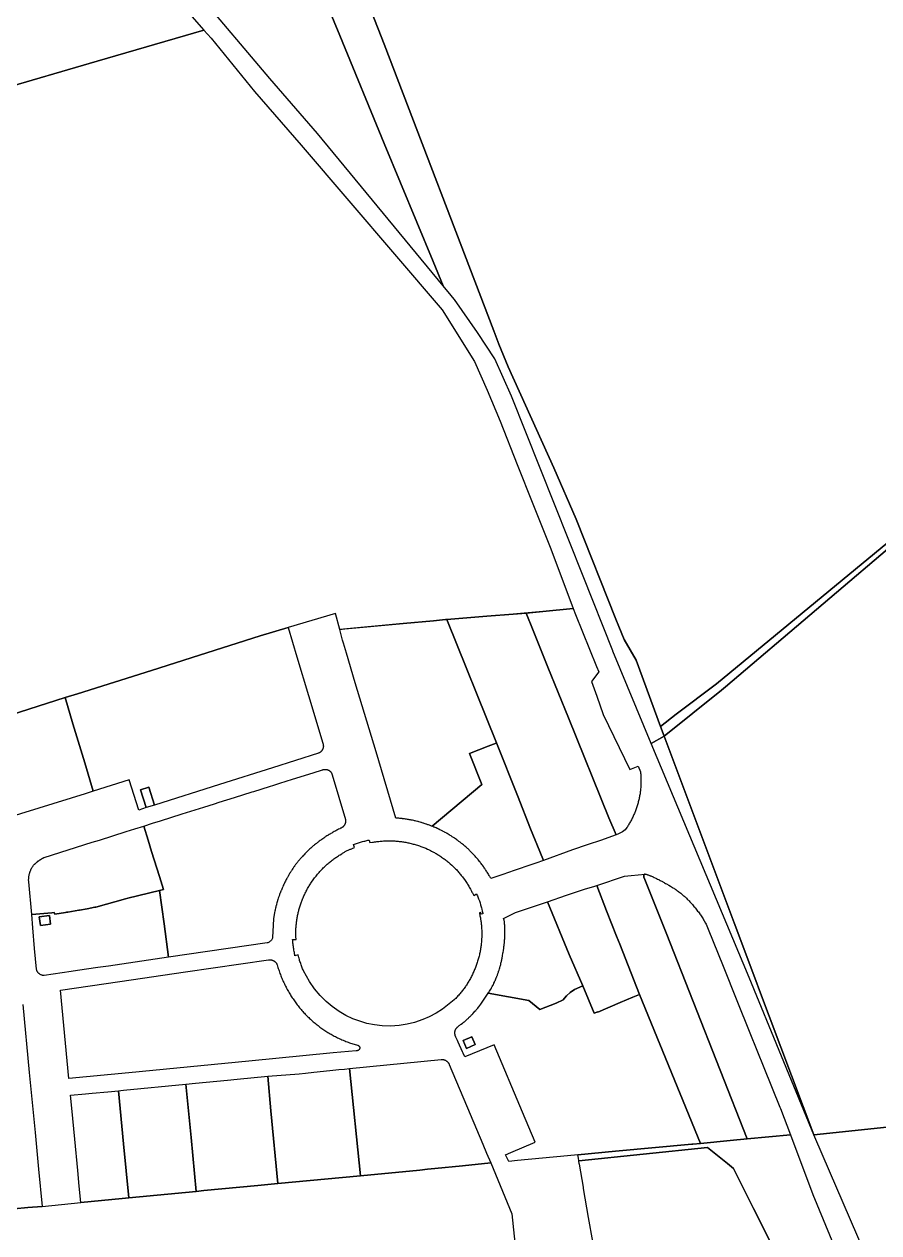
# Model space of a CAD drawing. Header units: metres. Extents: x 3 to 1005126, y 39 to 4383651.
# Drawn here: x 478390 to 478920, y 4367052 to 4367802 of the extents above; entities that cross this region are included whole.
import ezdxf

# ---------------------------------------------------------------- set-up
doc = ezdxf.new("R2010")
doc.units = ezdxf.units.M
doc.header["$MEASUREMENT"] = 0
doc.layers.add('TM_Llucmajor', color=7, linetype='Continuous')

msp = doc.modelspace()

# ---------------------------------------------------------------- linework, layer by layer
at = {"layer": 'TM_Llucmajor', "linetype": 'Continuous', "flags": 128}
for points in [[(478593.23, 4367840), (478613, 4367789.06), (478681.13, 4367611.17), (478684.27, 4367603.07), (478689.93, 4367588.99), (478718.4, 4367526.17), (478732.29, 4367494.45), (478756.91, 4367432.29), (478758.74, 4367427.75), (478761.97, 4367419.7), (478769.4, 4367406.97), (478784.53, 4367365.79), (478786.78, 4367359.75), (478778.64, 4367355.2), (478754.98, 4367412.51), (478754.91, 4367412.66), (478736.51, 4367459.07), (478692.18, 4367570.77), (478681.79, 4367593.98), (478670.99, 4367610.18), (478670.97, 4367610.29), (478656.69, 4367630.71), (478656.52, 4367630.92), (478654.58, 4367633.27), (478649.76, 4367639.11), (478643.44, 4367654.34), (478613.11, 4367727.49), (478585.64, 4367794.49), (478572.48, 4367826.19)], [(478942.15, 4367493.49), (478819.25, 4367392.16), (478794.32, 4367373.48), (478784.53, 4367365.79), (478769.4, 4367406.97), (478761.97, 4367419.7), (478758.74, 4367427.75), (478756.91, 4367432.29), (478732.29, 4367494.45), (478718.4, 4367526.17), (478689.93, 4367588.99), (478684.27, 4367603.07), (478681.13, 4367611.17), (478613, 4367789.06), (478593.23, 4367840)], [(478487.89, 4367813.02), (478501.27, 4367797.91), (478435.01, 4367778.6), (478247.98, 4367724.09), (478193.7, 4367708.28), (478096.82, 4367680.04), (478096.76, 4367680.74), (478077.22, 4367676.63), (478070.4, 4367675.31), (478053.44, 4367672.02), (478045.21, 4367670.52), (478018.03, 4367667.4), (478015.13, 4367667.43), (478015.13, 4367667.43), (477989.89, 4367667.66), (477961.59, 4367669.7), (477932.51, 4367671.51), (477901.25, 4367674.78), (477891.35, 4367676.61), (477884.94, 4367677.64), (478194.08, 4367797.36), (478289.2, 4367834.19)], [(478572.48, 4367826.19), (478585.64, 4367794.49), (478613.11, 4367727.49), (478643.44, 4367654.34), (478649.76, 4367639.11), (478571.74, 4367733.61), (478542.2, 4367767.74), (478497.56, 4367820.59)], [(478247.98, 4367724.09), (478435.01, 4367778.6), (478501.27, 4367797.91), (478505.71, 4367792.9), (478532.66, 4367759.68), (478561.59, 4367726.46), (478649.16, 4367624.2), (478669.13, 4367592.17), (478677.06, 4367574.46), (478685, 4367555.14), (478695.67, 4367528.26), (478705.36, 4367503.84), (478716.4, 4367476.04), (478730.28, 4367438.94), (478711.49, 4367437.14), (478693.07, 4367435.43), (478676.87, 4367434.15), (478651.97, 4367432.18), (478651.16, 4367432.12), (478643.68, 4367431.3), (478624.87, 4367429.7), (478585.48, 4367426.02), (478582.86, 4367435.81), (478553.53, 4367427.11), (478536.08, 4367421.93), (478498.41, 4367410.06), (478468.69, 4367400.57), (478422.77, 4367386.1), (478415.17, 4367383.7), (478369.79, 4367369.38)], [(478937.71, 4367486.28), (478824.95, 4367390.45), (478822.38, 4367388.26), (478786.78, 4367359.75), (478786.78, 4367359.75), (478784.53, 4367365.79), (478794.32, 4367373.48), (478819.25, 4367392.16), (478942.15, 4367493.49)], [(478388.89, 4367193.23), (478392.89, 4367151.15), (478394.67, 4367132.49), (478396.43, 4367113.83), (478398.59, 4367091.15), (478400.79, 4367068.03), (478391.92, 4367067.21), (478383.47, 4367066.38)], [(479669, 4366935.22), (478974.75, 4366885.97), (478974.75, 4366885.97), (478971.71, 4366893.9), (478953.76, 4366940.77), (478952.94, 4366942.66), (478950.8, 4366947.62), (478938.23, 4366976.64), (478880.25, 4367110.93), (478879.6, 4367112.33), (479011.51, 4367126.23), (479099.1, 4367136), (479199.78, 4367145.34), (479201.7, 4367145.52), (479338.2, 4367160.1), (479455.57, 4367170.18), (479557.35, 4367179.37)], [(478856.02, 4367039.14), (478842.3, 4367066.61), (478842.3, 4367066.61), (478829.89, 4367091.47), (478826.08, 4367094.52), (478813.6, 4367104.5), (478733.87, 4367096.3), (478733.6, 4367097.91), (478733.26, 4367100.02), (478756.71, 4367102.28), (478803.98, 4367106.61), (478804.62, 4367106.67), (478809.33, 4367107.11), (478827.72, 4367108.8), (478838.3, 4367109.84), (478865.13, 4367112.46), (478879.07, 4367075.44), (478906.11, 4367009.74)], [(478383.47, 4367066.38), (478391.92, 4367067.21), (478400.79, 4367068.03), (478424.82, 4367070.41), (478450.48, 4367072.9), (478454.65, 4367073.3), (478496.46, 4367077.32), (478501.12, 4367077.77), (478534.66, 4367081.03), (478547.08, 4367082.2), (478587.3, 4367086), (478598.29, 4367087.05), (478635.16, 4367090.55), (478639.86, 4367090.99), (478644.56, 4367091.44), (478661.64, 4367093.12), (478679.16, 4367094.92), (478692.34, 4367063.37), (478698.32, 4367005.87)]]:
    msp.add_lwpolyline(points, dxfattribs=at)
for points in [[(478965.7, 4367502.78), (478967.94, 4367503.56), (478970.63, 4367504.42), (478983.57, 4367504.79), (478994.01, 4367508.38), (478994.29, 4367508.39), (479000.39, 4367508.59), (479041.18, 4367514), (479099.1, 4367136), (479011.51, 4367126.23), (478879.6, 4367112.33), (478845.32, 4367203.71), (478844.27, 4367206.49), (478830.23, 4367243.91), (478786.78, 4367359.75), (478822.38, 4367388.26), (478824.95, 4367390.45), (478937.71, 4367486.28), (478938.69, 4367487.06), (478954.76, 4367499.37), (478965.7, 4367502.78)], [(478682.83, 4367355.63), (478651.97, 4367432.18), (478676.87, 4367434.15), (478693.07, 4367435.43), (478701.09, 4367436.17), (478705.43, 4367425.32), (478714.65, 4367402.49), (478727.5, 4367371.11), (478752.57, 4367309.12), (478757.06, 4367298.61), (478754.21, 4367297.45), (478747.9, 4367295.32), (478739.01, 4367292.32), (478730.01, 4367289.29), (478711.92, 4367282.57), (478707.84, 4367292.65), (478706.76, 4367295.32), (478703.96, 4367302.25), (478695.81, 4367322.91), (478682.83, 4367355.63)], [(478770.63, 4367341.13), (478772.11, 4367337.59), (478772.2, 4367336.77), (478772.25, 4367336.13), (478772.3, 4367335.49), (478772.34, 4367334.86), (478772.37, 4367334.22), (478772.4, 4367333.58), (478772.42, 4367332.93), (478772.42, 4367332.29), (478772.43, 4367331.65), (478772.42, 4367331.01), (478772.4, 4367330.37), (478772.38, 4367329.73), (478772.35, 4367329.09), (478772.31, 4367328.45), (478772.26, 4367327.81), (478772.21, 4367327.18), (478772.15, 4367326.54), (478772.08, 4367325.9), (478772, 4367325.26), (478771.91, 4367324.63), (478771.82, 4367324), (478771.71, 4367323.36), (478771.6, 4367322.73), (478771.48, 4367322.1), (478771.36, 4367321.48), (478771.22, 4367320.85), (478771.08, 4367320.22), (478770.93, 4367319.6), (478770.77, 4367318.98), (478770.61, 4367318.36), (478770.44, 4367317.74), (478770.26, 4367317.13), (478770.07, 4367316.52), (478769.87, 4367315.91), (478769.67, 4367315.3), (478769.46, 4367314.7), (478769.24, 4367314.09), (478769.01, 4367313.49), (478768.78, 4367312.9), (478768.57, 4367312.37), (478768.34, 4367311.79), (478768.09, 4367311.22), (478767.84, 4367310.65), (478767.58, 4367310.09), (478767.32, 4367309.52), (478767.05, 4367308.97), (478766.77, 4367308.41), (478766.49, 4367307.86), (478766.19, 4367307.31), (478765.9, 4367306.76), (478765.59, 4367306.22), (478765.28, 4367305.68), (478764.96, 4367305.15), (478764.63, 4367304.62), (478764.3, 4367304.1), (478763.96, 4367303.58), (478763.62, 4367303.06), (478762.6, 4367301.58), (478760.92, 4367300.48), (478758.07, 4367299.02), (478757.06, 4367298.61), (478752.57, 4367309.12), (478727.5, 4367371.11), (478714.65, 4367402.49), (478705.43, 4367425.32), (478701.09, 4367436.17), (478711.49, 4367437.14), (478730.28, 4367438.94), (478731.83, 4367435.29), (478744.73, 4367403.02), (478746.17, 4367399.58), (478741.82, 4367393.68), (478745, 4367384.56), (478748.99, 4367373.13), (478765.49, 4367339.07), (478770.63, 4367341.13)], [(478415.17, 4367383.7), (478422.77, 4367386.1), (478468.69, 4367400.57), (478498.41, 4367410.06), (478536.08, 4367421.93), (478553.53, 4367427.11), (478558.91, 4367408.9), (478566.12, 4367384.98), (478575.01, 4367355.32), (478575.08, 4367355.14), (478575.14, 4367354.95), (478575.19, 4367354.77), (478575.24, 4367354.58), (478575.27, 4367354.39), (478575.3, 4367354.2), (478575.32, 4367354), (478575.33, 4367353.81), (478575.34, 4367353.62), (478575.34, 4367353.43), (478575.32, 4367353.23), (478575.3, 4367353.04), (478575.28, 4367352.85), (478575.24, 4367352.66), (478575.2, 4367352.47), (478575.15, 4367352.29), (478575.09, 4367352.1), (478575.02, 4367351.92), (478574.95, 4367351.74), (478574.87, 4367351.57), (478574.78, 4367351.4), (478574.69, 4367351.23), (478574.58, 4367351.06), (478574.48, 4367350.9), (478574.36, 4367350.75), (478574.24, 4367350.6), (478574.11, 4367350.45), (478573.98, 4367350.31), (478573.84, 4367350.18), (478573.7, 4367350.05), (478573.54, 4367349.93), (478573.39, 4367349.82), (478573.23, 4367349.71), (478573.07, 4367349.6), (478572.9, 4367349.51), (478572.73, 4367349.42), (478572.55, 4367349.34), (478572.38, 4367349.26), (478572.3, 4367349.24), (478543.85, 4367340.2), (478510.81, 4367329.8), (478470.59, 4367317.03), (478467.07, 4367328.12), (478461.97, 4367326.5), (478465.48, 4367315.41), (478460.77, 4367313.92), (478454.85, 4367332.69), (478432.54, 4367325.63), (478427.27, 4367343.24), (478419.97, 4367367.43), (478415.17, 4367383.7)], [(478642.79, 4367303.86), (478642.48, 4367303.98), (478642.02, 4367304.16), (478641.3, 4367304.44), (478640.56, 4367304.71), (478640.18, 4367304.85), (478639.68, 4367305.03), (478639.42, 4367305.12), (478639.03, 4367305.25), (478638.44, 4367305.45), (478637.85, 4367305.64), (478637.45, 4367305.77), (478637.18, 4367305.85), (478636.65, 4367306.01), (478636.25, 4367306.13), (478635.98, 4367306.21), (478635.44, 4367306.36), (478634.64, 4367306.58), (478634.1, 4367306.72), (478633.74, 4367306.81), (478633.02, 4367306.99), (478632.32, 4367307.16), (478631.96, 4367307.25), (478631.42, 4367307.37), (478630.62, 4367307.54), (478630.09, 4367307.66), (478629.82, 4367307.71), (478629.42, 4367307.79), (478628.88, 4367307.89), (478628.61, 4367307.94), (478628.21, 4367308.01), (478627.6, 4367308.12), (478627, 4367308.21), (478626.58, 4367308.28), (478626.31, 4367308.32), (478625.77, 4367308.39), (478625.36, 4367308.45), (478625.08, 4367308.48), (478624.54, 4367308.55), (478624.26, 4367308.58), (478623.72, 4367308.64), (478623.17, 4367308.7), (478622.8, 4367308.73), (478622.08, 4367308.8), (478621.46, 4367308.84), (478621.05, 4367308.87), (478620.33, 4367308.92), (478608.08, 4367349.94), (478595.15, 4367392.9), (478589.7, 4367411.18), (478588.41, 4367415.5), (478587.84, 4367417.41), (478587.27, 4367419.32), (478585.48, 4367426.02), (478588.6, 4367426.31), (478624.87, 4367429.7), (478643.68, 4367431.3), (478651.16, 4367432.12), (478651.97, 4367432.18), (478682.83, 4367355.63), (478682.48, 4367355.49), (478677.56, 4367353.54), (478666.1, 4367348.99), (478673.77, 4367329.83), (478642.79, 4367303.86)], [(478311.76, 4367351.18), (478314.19, 4367351.95), (478369.79, 4367369.38), (478415.17, 4367383.7), (478419.97, 4367367.43), (478427.27, 4367343.24), (478432.54, 4367325.63), (478427.54, 4367324.05), (478378.69, 4367308.88), (478311.76, 4367351.18)], [(478839.51, 4367210.12), (478778.64, 4367355.2), (478786.78, 4367359.75), (478830.23, 4367243.91), (478844.27, 4367206.49), (478845.32, 4367203.71), (478879.6, 4367112.33), (478839.51, 4367210.12)], [(478658.32, 4367295.32), (478658.29, 4367295.34), (478657.99, 4367295.56), (478657.42, 4367295.96), (478656.8, 4367296.38), (478656.41, 4367296.65), (478656.16, 4367296.82), (478655.67, 4367297.15), (478655.31, 4367297.38), (478655.08, 4367297.54), (478654.56, 4367297.87), (478653.98, 4367298.23), (478653.57, 4367298.48), (478653.3, 4367298.64), (478652.78, 4367298.96), (478652.14, 4367299.33), (478651.72, 4367299.57), (478651.44, 4367299.73), (478650.92, 4367300.03), (478650.52, 4367300.25), (478650.26, 4367300.39), (478649.76, 4367300.66), (478649.51, 4367300.79), (478649.03, 4367301.04), (478648.56, 4367301.28), (478648.25, 4367301.44), (478647.65, 4367301.73), (478647.16, 4367301.96), (478646.84, 4367302.12), (478646.22, 4367302.41), (478645.9, 4367302.55), (478645.28, 4367302.82), (478644.66, 4367303.09), (478644.24, 4367303.26), (478643.96, 4367303.38), (478643.38, 4367303.62), (478642.79, 4367303.86), (478673.77, 4367329.83), (478666.1, 4367348.99), (478677.56, 4367353.54), (478682.48, 4367355.49), (478682.83, 4367355.63), (478695.81, 4367322.91), (478703.96, 4367302.25), (478706.76, 4367295.32), (478707.84, 4367292.65), (478711.92, 4367282.57), (478710.73, 4367282.13), (478708.34, 4367281.32), (478705.94, 4367280.51), (478692.59, 4367275.98), (478691.55, 4367275.62), (478685.39, 4367273.53), (478679.24, 4367271.44), (478678.56, 4367272.69), (478678.41, 4367272.95), (478678.19, 4367273.34), (478677.86, 4367273.92), (478677.52, 4367274.49), (478677.35, 4367274.78), (478677, 4367275.34), (478676.83, 4367275.63), (478676.56, 4367276.05), (478676.2, 4367276.61), (478676.02, 4367276.89), (478675.74, 4367277.3), (478675.46, 4367277.72), (478675.32, 4367277.93), (478674.92, 4367278.49), (478674.66, 4367278.87), (478674.47, 4367279.12), (478674.11, 4367279.62), (478673.84, 4367279.99), (478673.65, 4367280.23), (478673.28, 4367280.72), (478673.09, 4367280.96), (478672.71, 4367281.45), (478672.33, 4367281.92), (478672.08, 4367282.24), (478671.56, 4367282.87), (478671.41, 4367283.05), (478671.34, 4367283.14), (478670.89, 4367283.67), (478670.59, 4367284.02), (478670.18, 4367284.49), (478669.98, 4367284.73), (478669.52, 4367285.24), (478669.06, 4367285.76), (478668.82, 4367286.02), (478668.46, 4367286.4), (478668.27, 4367286.62), (478667.87, 4367287.04), (478667.34, 4367287.59), (478667.07, 4367287.87), (478666.66, 4367288.28), (478666.25, 4367288.69), (478666.04, 4367288.89), (478665.73, 4367289.2), (478665.31, 4367289.6), (478665.1, 4367289.8), (478664.78, 4367290.09), (478664.3, 4367290.53), (478663.91, 4367290.89), (478663.64, 4367291.12), (478663.12, 4367291.58), (478662.85, 4367291.82), (478662.31, 4367292.27), (478661.76, 4367292.72), (478661.4, 4367293.02), (478661.15, 4367293.22), (478660.63, 4367293.63), (478660.23, 4367293.92), (478659.47, 4367294.48), (478658.75, 4367295.01), (478658.32, 4367295.32)], [(478463.86, 4367303.98), (478469.31, 4367305.71), (478474.32, 4367307.28), (478487.75, 4367311.51), (478501.21, 4367315.74), (478507.72, 4367317.79), (478510.65, 4367318.71), (478515.44, 4367320.22), (478520.24, 4367321.73), (478531.07, 4367325.13), (478532.25, 4367325.5), (478541.89, 4367328.53), (478544.53, 4367329.36), (478547.16, 4367330.18), (478548.4, 4367330.57), (478556.1, 4367332.99), (478568.97, 4367337.04), (478574.83, 4367338.88), (478574.99, 4367338.93), (478575.16, 4367338.98), (478575.33, 4367339.03), (478575.5, 4367339.06), (478575.67, 4367339.09), (478575.85, 4367339.12), (478576.03, 4367339.14), (478576.21, 4367339.15), (478576.39, 4367339.15), (478576.57, 4367339.15), (478576.76, 4367339.14), (478576.94, 4367339.12), (478577.12, 4367339.1), (478577.31, 4367339.07), (478577.49, 4367339.03), (478577.67, 4367338.99), (478577.85, 4367338.93), (478578.02, 4367338.87), (478578.2, 4367338.81), (478578.37, 4367338.73), (478578.53, 4367338.66), (478578.7, 4367338.57), (478578.86, 4367338.48), (478579.01, 4367338.38), (478579.16, 4367338.28), (478579.31, 4367338.17), (478579.44, 4367338.06), (478579.58, 4367337.95), (478579.71, 4367337.83), (478579.83, 4367337.7), (478579.95, 4367337.58), (478580.06, 4367337.45), (478580.15, 4367337.32), (478580.23, 4367337.18), (478580.29, 4367337.09), (478580.34, 4367337), (478580.41, 4367336.86), (478580.46, 4367336.75), (478580.49, 4367336.68), (478580.56, 4367336.52), (478580.59, 4367336.43), (478580.63, 4367336.29), (478580.68, 4367336.14), (478580.72, 4367336.02), (478580.77, 4367335.81), (478584.94, 4367321.92), (478589.1, 4367308), (478589.14, 4367307.79), (478589.14, 4367307.69), (478589.15, 4367307.57), (478589.16, 4367307.37), (478589.16, 4367307), (478589.16, 4367306.88), (478589.15, 4367306.77), (478589.13, 4367306.64), (478589.11, 4367306.45), (478589.08, 4367306.35), (478589.06, 4367306.22), (478589.03, 4367306.06), (478589.01, 4367305.99), (478588.96, 4367305.82), (478588.92, 4367305.72), (478588.9, 4367305.65), (478588.85, 4367305.5), (478588.81, 4367305.39), (478588.77, 4367305.31), (478588.71, 4367305.18), (478588.62, 4367304.97), (478588.54, 4367304.83), (478588.5, 4367304.75), (478588.39, 4367304.56), (478588.3, 4367304.43), (478588.26, 4367304.36), (478588.18, 4367304.25), (478588.08, 4367304.09), (478587.95, 4367303.94), (478587.9, 4367303.87), (478587.71, 4367303.65), (478587.61, 4367303.54), (478587.4, 4367303.33), (478587.29, 4367303.23), (478587.1, 4367303.06), (478586.39, 4367302.73), (478586.05, 4367302.58), (478585.57, 4367302.34), (478584.83, 4367301.98), (478584.09, 4367301.61), (478583.73, 4367301.43), (478583.01, 4367301.05), (478582.64, 4367300.86), (478582.1, 4367300.57), (478581.39, 4367300.17), (478581.03, 4367299.97), (478580.5, 4367299.66), (478579.97, 4367299.36), (478579.71, 4367299.21), (478579.26, 4367298.94), (478578.97, 4367298.77), (478578.39, 4367298.41), (478578.1, 4367298.23), (478577.52, 4367297.86), (478576.95, 4367297.49), (478576.57, 4367297.23), (478576.31, 4367297.07), (478575.81, 4367296.74), (478575.53, 4367296.54), (478574.96, 4367296.15), (478574.4, 4367295.75), (478574.04, 4367295.49), (478573.8, 4367295.32), (478573.79, 4367295.31), (478573.29, 4367294.95), (478572.74, 4367294.55), (478572.38, 4367294.26), (478572.13, 4367294.09), (478571.66, 4367293.71), (478571.3, 4367293.43), (478571.06, 4367293.24), (478570.58, 4367292.86), (478570.36, 4367292.67), (478569.87, 4367292.27), (478569.4, 4367291.88), (478569.1, 4367291.63), (478568.48, 4367291.1), (478568.06, 4367290.73), (478567.84, 4367290.54), (478567.53, 4367290.26), (478567.03, 4367289.8), (478566.59, 4367289.39), (478566.36, 4367289.18), (478565.89, 4367288.74), (478565.67, 4367288.53), (478565.33, 4367288.19), (478564.87, 4367287.75), (478564.64, 4367287.52), (478564.3, 4367287.18), (478563.8, 4367286.67), (478563.36, 4367286.22), (478563.14, 4367285.99), (478562.82, 4367285.64), (478562.33, 4367285.11), (478561.85, 4367284.58), (478561.61, 4367284.32), (478561.19, 4367283.84), (478560.98, 4367283.6), (478560.68, 4367283.24), (478560.21, 4367282.69), (478559.76, 4367282.14), (478559.53, 4367281.86), (478559.08, 4367281.3), (478558.87, 4367281.02), (478558.54, 4367280.59), (478558.14, 4367280.06), (478557.87, 4367279.7), (478557.69, 4367279.46), (478557.45, 4367279.13), (478557.34, 4367278.98), (478557.07, 4367278.6), (478556.9, 4367278.36), (478556.56, 4367277.87), (478556.4, 4367277.62), (478556.06, 4367277.12), (478555.73, 4367276.62), (478555.51, 4367276.28), (478555.36, 4367276.06), (478555.08, 4367275.62), (478554.84, 4367275.23), (478554.68, 4367274.98), (478554.37, 4367274.47), (478554.21, 4367274.21), (478553.91, 4367273.7), (478553.68, 4367273.3), (478553.61, 4367273.18), (478553.41, 4367272.83), (478553.02, 4367272.13), (478552.87, 4367271.87), (478552.59, 4367271.35), (478552.3, 4367270.81), (478552.13, 4367270.46), (478551.76, 4367269.75), (478551.49, 4367269.22), (478551.31, 4367268.86), (478550.97, 4367268.14), (478550.79, 4367267.78), (478550.46, 4367267.06), (478550.13, 4367266.33), (478549.91, 4367265.84), (478549.78, 4367265.52), (478549.51, 4367264.87), (478549.28, 4367264.31), (478549.16, 4367264.04), (478549, 4367263.62), (478548.75, 4367262.99), (478548.51, 4367262.36), (478548.39, 4367262.06), (478548.16, 4367261.42), (478548.04, 4367261.11), (478547.87, 4367260.63), (478547.71, 4367260.18), (478547.65, 4367260), (478547.55, 4367259.68), (478547.39, 4367259.2), (478547.15, 4367258.48), (478546.96, 4367257.84), (478546.87, 4367257.52), (478546.72, 4367257.03), (478546.51, 4367256.3), (478546.31, 4367255.58), (478546.21, 4367255.21), (478546.03, 4367254.55), (478545.95, 4367254.22), (478545.83, 4367253.73), (478545.68, 4367253.12), (478545.65, 4367252.99), (478545.48, 4367252.24), (478545.39, 4367251.87), (478545.23, 4367251.12), (478545.11, 4367250.45), (478544.5, 4367246.52), (478544.25, 4367242.46), (478543.84, 4367234.89), (478543.72, 4367234.46), (478543.55, 4367234.03), (478543.33, 4367233.61), (478543.06, 4367233.2), (478542.75, 4367232.81), (478542.39, 4367232.47), (478542.01, 4367232.17), (478541.61, 4367231.92), (478541.2, 4367231.73), (478540.79, 4367231.6), (478540.39, 4367231.52), (478479.31, 4367222.58), (478476.47, 4367243.29), (478473.6, 4367263.93), (478476.21, 4367264.56), (478473.68, 4367272.6), (478468.76, 4367288.29), (478466.57, 4367295.32), (478463.86, 4367303.98)], [(478465.48, 4367315.41), (478461.97, 4367326.5), (478467.07, 4367328.12), (478470.59, 4367317.03), (478465.48, 4367315.41)], [(478394.48, 4367249.04), (478392.52, 4367269.32), (478392.51, 4367269.5), (478392.49, 4367269.84), (478392.47, 4367270.19), (478392.47, 4367270.54), (478392.47, 4367270.89), (478392.48, 4367271.23), (478392.5, 4367271.58), (478392.53, 4367271.93), (478392.56, 4367272.27), (478392.61, 4367272.62), (478392.65, 4367272.96), (478392.71, 4367273.3), (478392.78, 4367273.64), (478392.85, 4367273.98), (478392.94, 4367274.32), (478393.03, 4367274.65), (478393.12, 4367274.99), (478393.23, 4367275.32), (478393.34, 4367275.65), (478393.46, 4367275.97), (478393.59, 4367276.3), (478393.73, 4367276.62), (478393.87, 4367276.93), (478394.02, 4367277.24), (478394.17, 4367277.56), (478394.34, 4367277.86), (478394.51, 4367278.16), (478394.69, 4367278.46), (478394.87, 4367278.76), (478395.02, 4367278.95), (478395.21, 4367279.21), (478395.31, 4367279.34), (478395.54, 4367279.62), (478395.78, 4367279.9), (478395.89, 4367280.04), (478396.14, 4367280.3), (478396.26, 4367280.43), (478396.45, 4367280.63), (478396.62, 4367280.8), (478396.71, 4367280.88), (478396.84, 4367281), (478397.04, 4367281.19), (478397.24, 4367281.37), (478397.34, 4367281.46), (478397.46, 4367281.56), (478397.7, 4367281.75), (478397.86, 4367281.88), (478398.08, 4367282.04), (478398.19, 4367282.13), (478398.45, 4367282.31), (478398.7, 4367282.49), (478398.83, 4367282.57), (478399.02, 4367282.7), (478399.19, 4367282.82), (478399.28, 4367282.87), (478399.4, 4367282.95), (478399.6, 4367283.08), (478399.79, 4367283.2), (478399.88, 4367283.26), (478399.96, 4367283.31), (478400.13, 4367283.41), (478400.29, 4367283.51), (478400.39, 4367283.57), (478400.47, 4367283.62), (478400.61, 4367283.7), (478400.77, 4367283.8), (478400.88, 4367283.86), (478401.09, 4367283.98), (478401.2, 4367284.04), (478401.41, 4367284.16), (478401.62, 4367284.28), (478401.76, 4367284.35), (478401.86, 4367284.4), (478402.05, 4367284.5), (478431.95, 4367293.89), (478436.47, 4367295.32), (478453.05, 4367300.56), (478458.45, 4367302.27), (478463.86, 4367303.98), (478466.57, 4367295.32), (478468.76, 4367288.29), (478473.68, 4367272.6), (478476.21, 4367264.56), (478473.6, 4367263.93), (478454.08, 4367259.2), (478452.56, 4367258.83), (478434.08, 4367253.71), (478433.6, 4367253.62), (478428.78, 4367252.7), (478423.95, 4367251.78), (478423.69, 4367251.73), (478416.84, 4367250.63), (478416.05, 4367250.51), (478415.25, 4367250.38), (478408.69, 4367249.33), (478408.35, 4367250.31), (478406.84, 4367250.17), (478394.48, 4367249.04)], [(478557.63, 4367224.06), (478557.48, 4367224.79), (478557.34, 4367225.52), (478557.2, 4367226.25), (478557.07, 4367226.98), (478556.95, 4367227.71), (478556.84, 4367228.45), (478556.74, 4367229.18), (478556.64, 4367229.92), (478556.55, 4367230.66), (478556.47, 4367231.4), (478556.4, 4367232.14), (478556.33, 4367232.88), (478556.28, 4367233.62), (478558.38, 4367233.67), (478558.29, 4367235.38), (478558.28, 4367236.05), (478558.26, 4367236.71), (478558.26, 4367237.37), (478558.27, 4367238.03), (478558.28, 4367238.69), (478558.3, 4367239.36), (478558.33, 4367240.02), (478558.36, 4367240.67), (478558.41, 4367241.33), (478558.46, 4367241.99), (478558.52, 4367242.65), (478558.58, 4367243.31), (478558.66, 4367243.97), (478558.74, 4367244.63), (478558.83, 4367245.28), (478558.93, 4367245.93), (478559.03, 4367246.59), (478559.14, 4367247.24), (478559.26, 4367247.89), (478559.39, 4367248.54), (478559.53, 4367249.19), (478559.62, 4367249.64), (478559.76, 4367250.26), (478559.9, 4367250.87), (478560.05, 4367251.48), (478560.2, 4367252.09), (478560.37, 4367252.7), (478560.54, 4367253.3), (478560.72, 4367253.91), (478560.9, 4367254.51), (478561.1, 4367255.1), (478561.3, 4367255.7), (478561.51, 4367256.29), (478561.72, 4367256.88), (478561.94, 4367257.47), (478562.18, 4367258.06), (478562.41, 4367258.64), (478562.66, 4367259.22), (478562.77, 4367259.49), (478563.03, 4367260.1), (478563.29, 4367260.7), (478563.55, 4367261.29), (478563.82, 4367261.87), (478564.1, 4367262.45), (478564.39, 4367263.03), (478564.68, 4367263.61), (478564.98, 4367264.18), (478565.28, 4367264.75), (478565.6, 4367265.31), (478565.91, 4367265.87), (478566.24, 4367266.43), (478566.57, 4367266.98), (478566.91, 4367267.53), (478567.26, 4367268.08), (478567.61, 4367268.62), (478567.97, 4367269.16), (478568.33, 4367269.69), (478568.53, 4367269.97), (478568.96, 4367270.56), (478569.42, 4367271.16), (478569.87, 4367271.76), (478570.34, 4367272.35), (478570.81, 4367272.93), (478571.28, 4367273.52), (478571.76, 4367274.09), (478572.25, 4367274.66), (478572.74, 4367275.23), (478573.24, 4367275.79), (478573.75, 4367276.34), (478574.26, 4367276.89), (478574.77, 4367277.44), (478575.3, 4367277.98), (478575.82, 4367278.51), (478576.36, 4367279.05), (478576.82, 4367279.48), (478577.31, 4367279.92), (478577.8, 4367280.36), (478578.3, 4367280.79), (478578.8, 4367281.22), (478579.31, 4367281.64), (478579.82, 4367282.05), (478580.34, 4367282.46), (478580.87, 4367282.86), (478581.39, 4367283.26), (478581.93, 4367283.65), (478582.46, 4367284.03), (478583, 4367284.41), (478583.55, 4367284.78), (478584.1, 4367285.14), (478584.66, 4367285.5), (478585.21, 4367285.85), (478585.78, 4367286.2), (478586.77, 4367286.85), (478587.2, 4367287.12), (478587.61, 4367287.37), (478588.04, 4367287.62), (478588.46, 4367287.87), (478588.89, 4367288.1), (478589.33, 4367288.33), (478589.76, 4367288.56), (478590.2, 4367288.77), (478590.65, 4367288.98), (478591.09, 4367289.18), (478591.54, 4367289.38), (478592, 4367289.57), (478592.45, 4367289.75), (478592.91, 4367289.93), (478593.14, 4367290.01), (478594.68, 4367290.58), (478594.02, 4367292.46), (478594.64, 4367292.71), (478595.27, 4367292.94), (478595.9, 4367293.17), (478596.53, 4367293.38), (478597.16, 4367293.6), (478597.8, 4367293.8), (478598.44, 4367293.99), (478599.08, 4367294.18), (478599.72, 4367294.36), (478600.36, 4367294.54), (478601.01, 4367294.7), (478601.66, 4367294.86), (478602.31, 4367295.01), (478602.96, 4367295.15), (478603.62, 4367295.28), (478603.81, 4367295.32), (478603.86, 4367295.33), (478603.86, 4367295.32), (478604.09, 4367293.75), (478605.76, 4367293.93), (478606.44, 4367294.05), (478607.12, 4367294.16), (478607.8, 4367294.25), (478608.48, 4367294.34), (478609.16, 4367294.43), (478609.84, 4367294.5), (478610.52, 4367294.57), (478611.21, 4367294.63), (478611.89, 4367294.68), (478612.58, 4367294.73), (478613.26, 4367294.76), (478613.95, 4367294.79), (478614.64, 4367294.81), (478615.32, 4367294.83), (478616.01, 4367294.83), (478616.69, 4367294.83), (478617.38, 4367294.82), (478618.07, 4367294.8), (478618.75, 4367294.78), (478619.44, 4367294.75), (478619.73, 4367294.72), (478620.41, 4367294.67), (478621.08, 4367294.61), (478621.76, 4367294.55), (478622.43, 4367294.48), (478623.1, 4367294.4), (478623.77, 4367294.31), (478624.44, 4367294.22), (478625.11, 4367294.12), (478625.78, 4367294.01), (478626.44, 4367293.89), (478627.1, 4367293.76), (478627.77, 4367293.63), (478628.43, 4367293.49), (478629.09, 4367293.34), (478629.75, 4367293.19), (478630.4, 4367293.02), (478631.06, 4367292.85), (478631.71, 4367292.67), (478632.36, 4367292.49), (478633.01, 4367292.3), (478633.65, 4367292.09), (478634.3, 4367291.88), (478634.46, 4367291.83), (478635.09, 4367291.62), (478635.72, 4367291.4), (478636.34, 4367291.17), (478636.97, 4367290.93), (478637.59, 4367290.69), (478638.2, 4367290.44), (478638.82, 4367290.18), (478640.04, 4367289.64), (478640.65, 4367289.36), (478641.85, 4367288.78), (478642.44, 4367288.48), (478643.62, 4367287.86), (478644.21, 4367287.54), (478644.79, 4367287.21), (478645.36, 4367286.87), (478645.94, 4367286.53), (478646.5, 4367286.18), (478647.07, 4367285.83), (478647.63, 4367285.47), (478648.15, 4367285.12), (478648.71, 4367284.74), (478649.81, 4367283.96), (478650.35, 4367283.57), (478650.88, 4367283.17), (478651.42, 4367282.76), (478651.94, 4367282.35), (478652.46, 4367281.93), (478652.98, 4367281.5), (478654, 4367280.64), (478655, 4367279.74), (478655.49, 4367279.29), (478655.97, 4367278.83), (478656.46, 4367278.36), (478656.93, 4367277.89), (478657.4, 4367277.41), (478657.86, 4367276.93), (478658.32, 4367276.44), (478658.77, 4367275.95), (478659.22, 4367275.45), (478659.66, 4367274.95), (478660.1, 4367274.44), (478660.53, 4367273.93), (478660.95, 4367273.41), (478661.33, 4367272.93), (478661.73, 4367272.4), (478662.14, 4367271.85), (478662.94, 4367270.73), (478663.34, 4367270.16), (478663.72, 4367269.59), (478664.48, 4367268.43), (478664.84, 4367267.85), (478665.2, 4367267.26), (478665.56, 4367266.66), (478665.9, 4367266.07), (478666.24, 4367265.47), (478666.58, 4367264.86), (478667.22, 4367263.64), (478667.54, 4367263.03), (478667.82, 4367262.46), (478668.67, 4367260.99), (478670.39, 4367261.9), (478670.66, 4367261.3), (478670.92, 4367260.69), (478671.17, 4367260.08), (478671.42, 4367259.46), (478671.66, 4367258.84), (478672.12, 4367257.6), (478672.54, 4367256.34), (478672.94, 4367255.08), (478673.12, 4367254.44), (478673.3, 4367253.81), (478673.47, 4367253.17), (478673.64, 4367252.52), (478673.94, 4367251.24), (478674.08, 4367250.59), (478674.21, 4367249.94), (478674.28, 4367249.62), (478673.31, 4367249.38), (478673.13, 4367250.3), (478672.18, 4367250.05), (478672.51, 4367248.32), (478672.64, 4367247.67), (478672.76, 4367247.02), (478672.88, 4367246.36), (478673.08, 4367245.06), (478673.17, 4367244.4), (478673.25, 4367243.74), (478673.32, 4367243.09), (478673.39, 4367242.43), (478673.45, 4367241.77), (478673.55, 4367240.45), (478673.61, 4367239.13), (478673.63, 4367238.47), (478673.65, 4367237.15), (478673.65, 4367236.48), (478673.64, 4367235.82), (478673.62, 4367235.16), (478673.56, 4367233.84), (478673.51, 4367233.18), (478673.47, 4367232.52), (478673.41, 4367231.86), (478673.34, 4367231.2), (478673.27, 4367230.55), (478673.19, 4367229.89), (478673.1, 4367229.23), (478673.01, 4367228.58), (478672.9, 4367227.93), (478672.79, 4367227.27), (478672.68, 4367226.62), (478672.55, 4367225.98), (478672.42, 4367225.33), (478672.26, 4367224.63), (478672.24, 4367224.54), (478672.12, 4367224.02), (478671.96, 4367223.35), (478671.8, 4367222.7), (478671.62, 4367222.04), (478671.44, 4367221.38), (478671.24, 4367220.73), (478671.05, 4367220.08), (478670.84, 4367219.43), (478670.63, 4367218.78), (478670.4, 4367218.14), (478670.18, 4367217.5), (478669.94, 4367216.86), (478669.7, 4367216.22), (478669.45, 4367215.59), (478669.19, 4367214.96), (478668.93, 4367214.33), (478668.66, 4367213.7), (478668.38, 4367213.08), (478668.09, 4367212.47), (478667.8, 4367211.85), (478667.5, 4367211.24), (478667.19, 4367210.63), (478666.88, 4367210.03), (478666.56, 4367209.43), (478666.23, 4367208.83), (478665.9, 4367208.24), (478665.56, 4367207.65), (478665.21, 4367207.06), (478664.85, 4367206.48), (478664.49, 4367205.9), (478664.12, 4367205.33), (478663.8, 4367204.83), (478663.49, 4367204.38), (478663.1, 4367203.83), (478662.7, 4367203.28), (478662.3, 4367202.74), (478661.89, 4367202.2), (478661.48, 4367201.66), (478661.06, 4367201.14), (478660.63, 4367200.61), (478660.2, 4367200.09), (478659.76, 4367199.58), (478659.31, 4367199.07), (478658.86, 4367198.56), (478658.41, 4367198.06), (478657.94, 4367197.57), (478657.48, 4367197.08), (478657, 4367196.6), (478656.53, 4367196.12), (478653.39, 4367193.62), (478649.18, 4367190.44), (478645.35, 4367187.94), (478640.96, 4367185.58), (478637.09, 4367183.87), (478631.96, 4367182.12), (478627.32, 4367181.02), (478622.36, 4367180.19), (478616.92, 4367179.82), (478611.76, 4367179.94), (478606.98, 4367180.58), (478602.3, 4367181.53), (478597.93, 4367182.84), (478593.61, 4367184.37), (478589.32, 4367186.45), (478585.15, 4367188.82), (478580.82, 4367191.93), (478576.99, 4367195.2), (478573.31, 4367198.88), (478569.88, 4367202.93), (478566.83, 4367207.57), (478563.03, 4367214.09), (478562.75, 4367214.74), (478562.49, 4367215.38), (478562.23, 4367216.02), (478561.98, 4367216.67), (478561.74, 4367217.32), (478561.5, 4367217.98), (478561.27, 4367218.63), (478561.05, 4367219.29), (478560.84, 4367219.95), (478560.63, 4367220.61), (478560.43, 4367221.28), (478560.24, 4367221.95), (478560.11, 4367222.42), (478559.77, 4367224.08), (478557.74, 4367223.56), (478557.63, 4367224.06)], [(478744.94, 4367267.19), (478762.13, 4367272.99), (478766.4, 4367273.41), (478774.92, 4367274.23), (478774.75, 4367274.12), (478774.69, 4367274.08), (478774.62, 4367274.02), (478774.55, 4367273.96), (478774.5, 4367273.9), (478774.43, 4367273.82), (478774.36, 4367273.71), (478774.31, 4367273.64), (478774.24, 4367273.49), (478774.18, 4367273.36), (478774.15, 4367273.26), (478774.12, 4367273.16), (478774.11, 4367273.04), (478774.1, 4367272.95), (478774.1, 4367272.85), (478774.1, 4367272.73), (478774.12, 4367272.63), (478774.14, 4367272.51), (478774.18, 4367272.37), (478774.21, 4367272.26), (478774.25, 4367272.16), (478774.28, 4367272.09), (478774.34, 4367271.95), (478788.06, 4367237.82), (478838.3, 4367109.84), (478827.72, 4367108.8), (478809.33, 4367107.11), (478771.46, 4367199.52), (478759.22, 4367230.6), (478757.3, 4367235.66), (478751.11, 4367251.44), (478744.94, 4367267.19)], [(478800.65, 4367259.16), (478801.1, 4367258.72), (478801.55, 4367258.27), (478801.84, 4367257.97), (478802.04, 4367257.77), (478802.32, 4367257.49), (478802.82, 4367256.95), (478803.33, 4367256.4), (478803.82, 4367255.85), (478804.31, 4367255.3), (478804.8, 4367254.74), (478805.27, 4367254.17), (478805.74, 4367253.6), (478805.86, 4367253.46), (478806.21, 4367253.02), (478806.67, 4367252.44), (478807.12, 4367251.86), (478807.57, 4367251.27), (478808.01, 4367250.67), (478808.87, 4367249.47), (478809.02, 4367249.25), (478809.29, 4367248.86), (478809.71, 4367248.24), (478810.11, 4367247.62), (478810.52, 4367247), (478810.91, 4367246.38), (478811.3, 4367245.74), (478811.68, 4367245.11), (478812.42, 4367243.83), (478812.87, 4367243.01), (478814.1, 4367239.97), (478823.35, 4367217.08), (478831.96, 4367195.69), (478840.02, 4367175.67), (478848.72, 4367154.14), (478858.65, 4367129.58), (478858.96, 4367128.81), (478865.13, 4367112.46), (478838.3, 4367109.84), (478788.06, 4367237.82), (478774.34, 4367271.95), (478774.28, 4367272.09), (478774.25, 4367272.16), (478774.21, 4367272.26), (478774.18, 4367272.37), (478774.14, 4367272.51), (478774.12, 4367272.63), (478774.1, 4367272.73), (478774.1, 4367272.85), (478774.1, 4367272.95), (478774.11, 4367273.04), (478774.12, 4367273.16), (478774.15, 4367273.26), (478774.18, 4367273.36), (478774.24, 4367273.49), (478774.31, 4367273.64), (478774.36, 4367273.71), (478774.43, 4367273.82), (478774.5, 4367273.9), (478774.55, 4367273.96), (478774.62, 4367274.02), (478774.69, 4367274.08), (478774.75, 4367274.12), (478774.92, 4367274.23), (478775.03, 4367274.22), (478775.13, 4367274.23), (478775.2, 4367274.23), (478775.46, 4367274.18), (478775.73, 4367274.1), (478776.1, 4367273.97), (478776.28, 4367273.91), (478776.55, 4367273.82), (478776.96, 4367273.67), (478777.37, 4367273.52), (478777.64, 4367273.41), (478777.82, 4367273.34), (478778.18, 4367273.19), (478778.45, 4367273.07), (478778.99, 4367272.83), (478779.54, 4367272.59), (478779.9, 4367272.42), (478780.63, 4367272.08), (478781.56, 4367271.65), (478782.03, 4367271.43), (478782.72, 4367271.1), (478783.4, 4367270.76), (478783.74, 4367270.59), (478784.42, 4367270.24), (478784.76, 4367270.07), (478785.26, 4367269.8), (478785.75, 4367269.54), (478786.08, 4367269.36), (478786.74, 4367268.99), (478787.06, 4367268.81), (478787.71, 4367268.43), (478788.36, 4367268.05), (478789.67, 4367267.28), (478790.83, 4367266.6), (478791.4, 4367266.26), (478791.97, 4367265.91), (478792.25, 4367265.74), (478792.81, 4367265.39), (478793.08, 4367265.21), (478793.49, 4367264.94), (478793.83, 4367264.71), (478794.06, 4367264.56), (478794.51, 4367264.24), (478794.73, 4367264.08), (478795.18, 4367263.75), (478795.63, 4367263.42), (478795.92, 4367263.2), (478796.51, 4367262.74), (478797.1, 4367262.28), (478797.38, 4367262.04), (478797.82, 4367261.69), (478798.24, 4367261.33), (478798.45, 4367261.16), (478798.88, 4367260.79), (478799.08, 4367260.61), (478799.39, 4367260.33), (478799.74, 4367260.02), (478799.97, 4367259.81), (478800.43, 4367259.37), (478800.65, 4367259.16)], [(478406.84, 4367250.17), (478408.35, 4367250.31), (478408.69, 4367249.33), (478415.25, 4367250.38), (478416.05, 4367250.51), (478416.84, 4367250.63), (478423.69, 4367251.73), (478423.95, 4367251.78), (478428.78, 4367252.7), (478433.6, 4367253.62), (478434.08, 4367253.71), (478452.56, 4367258.83), (478454.08, 4367259.2), (478473.6, 4367263.93), (478476.47, 4367243.29), (478479.31, 4367222.58), (478442.12, 4367217.14), (478440.43, 4367216.89), (478438.73, 4367216.63), (478435.43, 4367216.15), (478422.81, 4367214.3), (478418.85, 4367213.73), (478402.04, 4367211.27), (478401.84, 4367211.25), (478401.62, 4367211.25), (478401.38, 4367211.27), (478401.12, 4367211.31), (478400.84, 4367211.38), (478400.55, 4367211.49), (478400.26, 4367211.62), (478399.98, 4367211.75), (478399.7, 4367211.91), (478399.44, 4367212.07), (478399.34, 4367212.14), (478399.2, 4367212.25), (478399.05, 4367212.39), (478398.99, 4367212.43), (478398.86, 4367212.53), (478398.8, 4367212.58), (478398.67, 4367212.67), (478398.43, 4367212.92), (478398.33, 4367213.02), (478398.28, 4367213.09), (478398.18, 4367213.21), (478398.08, 4367213.36), (478398.02, 4367213.45), (478397.98, 4367213.51), (478397.9, 4367213.64), (478397.81, 4367213.8), (478397.76, 4367213.91), (478397.72, 4367213.98), (478397.65, 4367214.12), (478397.6, 4367214.25), (478397.48, 4367214.57), (478397.38, 4367214.9), (478397.35, 4367215.02), (478397.28, 4367215.25), (478396.16, 4367228.05), (478395.04, 4367240.79), (478394.48, 4367249.04), (478406.84, 4367250.17)], [(478714.4, 4367257.02), (478726.22, 4367261.04), (478738.05, 4367265.06), (478743.13, 4367266.58), (478744.94, 4367267.19), (478751.11, 4367251.44), (478757.3, 4367235.66), (478759.22, 4367230.6), (478771.46, 4367199.52), (478767.3, 4367197.75), (478759.46, 4367194.41), (478745.75, 4367188.51), (478745.67, 4367188.7), (478743.4, 4367187.79), (478736.42, 4367204.84), (478727.96, 4367224.31), (478714.4, 4367257.02)], [(478677.65, 4367200.25), (478678.05, 4367200.84), (478678.25, 4367201.12), (478678.5, 4367201.52), (478678.85, 4367202.12), (478679.2, 4367202.72), (478679.37, 4367203.02), (478679.71, 4367203.63), (478679.88, 4367203.94), (478680.13, 4367204.4), (478680.45, 4367205.01), (478680.61, 4367205.32), (478680.84, 4367205.78), (478681.07, 4367206.25), (478681.19, 4367206.48), (478681.48, 4367207.11), (478681.63, 4367207.42), (478681.84, 4367207.9), (478682.06, 4367208.37), (478682.16, 4367208.61), (478682.36, 4367209.09), (478682.46, 4367209.33), (478682.58, 4367209.63), (478682.61, 4367209.69), (478682.81, 4367210.19), (478682.95, 4367210.53), (478683.03, 4367210.76), (478683.2, 4367211.21), (478683.33, 4367211.55), (478683.41, 4367211.78), (478683.58, 4367212.23), (478683.66, 4367212.46), (478683.81, 4367212.92), (478683.97, 4367213.38), (478684.07, 4367213.68), (478684.27, 4367214.3), (478684.37, 4367214.65), (478684.58, 4367215.34), (478684.79, 4367216.04), (478684.92, 4367216.51), (478685.01, 4367216.82), (478685.04, 4367216.96), (478685.17, 4367217.45), (478685.36, 4367218.15), (478685.47, 4367218.63), (478685.55, 4367218.94), (478685.7, 4367219.57), (478685.81, 4367220.05), (478685.88, 4367220.36), (478686.02, 4367221), (478686.09, 4367221.32), (478686.22, 4367221.95), (478686.35, 4367222.59), (478686.43, 4367223.02), (478686.59, 4367223.87), (478686.73, 4367224.66), (478686.8, 4367225.06), (478686.9, 4367225.66), (478687.05, 4367226.55), (478687.14, 4367227.15), (478687.18, 4367227.45), (478687.24, 4367227.9), (478687.32, 4367228.5), (478687.36, 4367228.8), (478687.42, 4367229.24), (478687.5, 4367229.92), (478687.56, 4367230.52), (478687.6, 4367230.82), (478687.64, 4367231.27), (478687.7, 4367231.95), (478687.76, 4367232.62), (478687.79, 4367232.96), (478687.83, 4367233.56), (478687.85, 4367233.86), (478687.87, 4367234.31), (478687.91, 4367234.99), (478687.94, 4367235.66), (478687.95, 4367236), (478687.97, 4367236.68), (478687.97, 4367237.02), (478687.98, 4367237.52), (478687.98, 4367237.86), (478687.98, 4367238.53), (478687.97, 4367239.2), (478687.96, 4367239.65), (478687.96, 4367239.95), (478687.94, 4367240.55), (478687.91, 4367241.22), (478687.89, 4367241.67), (478687.87, 4367241.96), (478687.84, 4367242.56), (478687.8, 4367243.01), (478687.78, 4367243.31), (478687.74, 4367243.91), (478687.71, 4367244.2), (478687.65, 4367244.8), (478687.54, 4367245.26), (478687.47, 4367245.59), (478687.21, 4367246.66), (478694.65, 4367250.3), (478714.4, 4367257.02), (478727.96, 4367224.31), (478736.42, 4367204.84), (478731.22, 4367202.65), (478728.51, 4367200.71), (478726.26, 4367198.7), (478725.03, 4367197.14), (478724.17, 4367196.16), (478719.7, 4367194.02), (478709.66, 4367190.26), (478702.93, 4367195.72), (478677.65, 4367200.25)], [(478399.09, 4367247.76), (478399.78, 4367242.23), (478406.13, 4367243.03), (478405.44, 4367248.56), (478399.09, 4367247.76)], [(478399.09, 4367247.76), (478405.44, 4367248.56), (478406.13, 4367243.03), (478399.78, 4367242.23), (478399.09, 4367247.76)], [(478597.75, 4367167.13), (478597.8, 4367167.03), (478597.84, 4367166.92), (478597.87, 4367166.81), (478597.9, 4367166.7), (478597.92, 4367166.59), (478597.92, 4367166.48), (478597.92, 4367166.37), (478597.92, 4367166.25), (478597.91, 4367166.17), (478597.88, 4367166.05), (478597.85, 4367165.92), (478597.81, 4367165.8), (478597.76, 4367165.68), (478597.7, 4367165.56), (478597.64, 4367165.45), (478597.57, 4367165.34), (478597.49, 4367165.23), (478597.41, 4367165.13), (478597.32, 4367165.04), (478597.23, 4367164.95), (478597.14, 4367164.9), (478596.98, 4367164.82), (478596.82, 4367164.75), (478596.65, 4367164.69), (478596.48, 4367164.64), (478596.31, 4367164.59), (478596.13, 4367164.55), (478595.96, 4367164.52), (478595.78, 4367164.49), (478595.6, 4367164.48), (478581.35, 4367163.19), (478529.17, 4367158.11), (478454.66, 4367150.95), (478417.47, 4367147.32), (478412.2, 4367202.19), (478449.03, 4367207.46), (478489.74, 4367213.54), (478541.25, 4367220.9), (478541.44, 4367220.94), (478541.64, 4367220.96), (478541.83, 4367220.98), (478542.03, 4367220.99), (478542.22, 4367220.99), (478542.42, 4367220.98), (478542.62, 4367220.97), (478542.81, 4367220.95), (478543, 4367220.92), (478543.2, 4367220.88), (478543.39, 4367220.83), (478543.58, 4367220.78), (478543.76, 4367220.72), (478543.95, 4367220.65), (478544.13, 4367220.57), (478544.3, 4367220.49), (478544.48, 4367220.4), (478544.65, 4367220.3), (478544.81, 4367220.2), (478544.98, 4367220.09), (478545.13, 4367219.97), (478545.28, 4367219.84), (478545.43, 4367219.71), (478545.57, 4367219.58), (478545.71, 4367219.44), (478545.84, 4367219.29), (478545.96, 4367219.14), (478546.08, 4367218.98), (478546.19, 4367218.82), (478546.3, 4367218.65), (478546.39, 4367218.48), (478546.48, 4367218.31), (478546.57, 4367218.13), (478546.64, 4367217.95), (478546.7, 4367217.8), (478546.92, 4367217.05), (478547.15, 4367216.3), (478547.38, 4367215.56), (478547.63, 4367214.81), (478547.88, 4367214.07), (478548.14, 4367213.34), (478548.4, 4367212.6), (478548.68, 4367211.87), (478548.96, 4367211.14), (478549.25, 4367210.41), (478549.54, 4367209.69), (478549.85, 4367208.97), (478550.16, 4367208.25), (478550.48, 4367207.54), (478550.8, 4367206.82), (478551.13, 4367206.12), (478551.47, 4367205.41), (478551.82, 4367204.71), (478552.17, 4367204.02), (478552.54, 4367203.32), (478552.9, 4367202.64), (478553.28, 4367201.94), (478553.66, 4367201.26), (478554.07, 4367200.55), (478554.46, 4367199.91), (478554.85, 4367199.25), (478555.25, 4367198.62), (478555.66, 4367197.98), (478556.08, 4367197.34), (478556.5, 4367196.71), (478556.93, 4367196.08), (478557.36, 4367195.47), (478557.8, 4367194.86), (478558.25, 4367194.25), (478558.7, 4367193.63), (478559.16, 4367193.03), (478559.63, 4367192.43), (478560.1, 4367191.84), (478560.58, 4367191.26), (478561.07, 4367190.67), (478561.56, 4367190.11), (478562.06, 4367189.53), (478562.56, 4367188.97), (478563.07, 4367188.4), (478563.59, 4367187.84), (478564.11, 4367187.29), (478564.64, 4367186.75), (478565.17, 4367186.22), (478565.71, 4367185.69), (478566.25, 4367185.15), (478566.8, 4367184.63), (478567.36, 4367184.12), (478567.92, 4367183.62), (478568.48, 4367183.11), (478569.05, 4367182.61), (478569.63, 4367182.11), (478570.26, 4367181.59), (478570.84, 4367181.12), (478571.43, 4367180.66), (478572.02, 4367180.18), (478572.62, 4367179.73), (478573.22, 4367179.29), (478573.82, 4367178.85), (478574.44, 4367178.41), (478575.05, 4367177.97), (478575.67, 4367177.55), (478576.3, 4367177.13), (478576.92, 4367176.73), (478577.56, 4367176.33), (478578.2, 4367175.92), (478578.84, 4367175.54), (478579.48, 4367175.16), (478580.13, 4367174.79), (478580.79, 4367174.42), (478581.45, 4367174.04), (478582.11, 4367173.69), (478582.77, 4367173.34), (478583.44, 4367173.01), (478584.12, 4367172.68), (478584.79, 4367172.35), (478585.47, 4367172.03), (478586.16, 4367171.72), (478586.84, 4367171.42), (478587.53, 4367171.12), (478587.96, 4367170.94), (478588.66, 4367170.66), (478589.36, 4367170.38), (478590.08, 4367170.11), (478590.79, 4367169.84), (478591.5, 4367169.58), (478592.22, 4367169.33), (478592.94, 4367169.09), (478593.67, 4367168.85), (478594.39, 4367168.62), (478595.12, 4367168.4), (478595.85, 4367168.19), (478596.5, 4367168), (478596.62, 4367167.98), (478596.73, 4367167.96), (478596.84, 4367167.93), (478596.94, 4367167.89), (478597.04, 4367167.84), (478597.14, 4367167.78), (478597.24, 4367167.72), (478597.33, 4367167.65), (478597.42, 4367167.58), (478597.5, 4367167.5), (478597.57, 4367167.41), (478597.64, 4367167.33), (478597.7, 4367167.23), (478597.75, 4367167.13)], [(478661.68, 4367164), (478658.99, 4367169.86), (478658.54, 4367170.87), (478657.53, 4367173.1), (478657.45, 4367173.29), (478657.39, 4367173.42), (478657.29, 4367173.69), (478657.25, 4367173.82), (478657.22, 4367173.89), (478657.16, 4367174.08), (478657.14, 4367174.18), (478657.1, 4367174.36), (478657.06, 4367174.53), (478657.04, 4367174.66), (478657, 4367174.89), (478656.97, 4367175.12), (478656.96, 4367175.23), (478656.95, 4367175.38), (478656.94, 4367175.54), (478656.93, 4367175.62), (478656.93, 4367175.8), (478656.93, 4367175.89), (478656.94, 4367176.01), (478656.95, 4367176.18), (478656.96, 4367176.26), (478656.97, 4367176.38), (478657.01, 4367176.57), (478657.04, 4367176.75), (478657.06, 4367176.85), (478657.09, 4367176.98), (478657.13, 4367177.11), (478657.16, 4367177.17), (478657.2, 4367177.3), (478657.22, 4367177.38), (478657.26, 4367177.47), (478657.31, 4367177.58), (478657.33, 4367177.64), (478657.39, 4367177.75), (478657.46, 4367177.88), (478657.5, 4367177.94), (478657.57, 4367178.07), (478657.66, 4367178.22), (478657.73, 4367178.31), (478657.85, 4367178.49), (478657.95, 4367178.61), (478658.02, 4367178.68), (478658.17, 4367178.85), (478658.24, 4367178.92), (478658.38, 4367179.08), (478658.54, 4367179.22), (478658.64, 4367179.33), (478658.84, 4367179.5), (478658.98, 4367179.62), (478659.23, 4367179.86), (478659.5, 4367180.07), (478659.68, 4367180.21), (478660.03, 4367180.5), (478660.3, 4367180.7), (478660.49, 4367180.85), (478660.85, 4367181.11), (478661.58, 4367181.64), (478661.94, 4367181.9), (478662.28, 4367182.17), (478662.46, 4367182.3), (478662.7, 4367182.47), (478662.84, 4367182.59), (478663.13, 4367182.84), (478663.28, 4367182.95), (478663.57, 4367183.19), (478663.85, 4367183.45), (478664.03, 4367183.62), (478664.41, 4367183.94), (478664.83, 4367184.33), (478665.11, 4367184.58), (478665.3, 4367184.75), (478665.65, 4367185.11), (478665.92, 4367185.38), (478666.1, 4367185.55), (478666.46, 4367185.91), (478666.99, 4367186.46), (478667.34, 4367186.82), (478667.58, 4367187.08), (478668.04, 4367187.55), (478668.65, 4367188.23), (478668.96, 4367188.57), (478669.42, 4367189.08), (478669.87, 4367189.6), (478670.1, 4367189.86), (478670.55, 4367190.38), (478670.77, 4367190.64), (478671.1, 4367191.04), (478671.54, 4367191.57), (478671.75, 4367191.83), (478672.98, 4367193.43), (478675.58, 4367197.1), (478677.65, 4367200.25), (478702.93, 4367195.72), (478709.66, 4367190.26), (478719.7, 4367194.02), (478724.17, 4367196.16), (478725.03, 4367197.14), (478726.26, 4367198.7), (478728.51, 4367200.71), (478731.22, 4367202.65), (478736.42, 4367204.84), (478743.4, 4367187.79), (478745.67, 4367188.7), (478745.75, 4367188.51), (478759.46, 4367194.41), (478767.3, 4367197.75), (478771.46, 4367199.52), (478809.33, 4367107.11), (478804.62, 4367106.67), (478803.98, 4367106.61), (478756.71, 4367102.28), (478733.26, 4367100.02), (478726.85, 4367099.4), (478695.85, 4367096.39), (478690.36, 4367095.85), (478688.39, 4367100.08), (478691.75, 4367101.49), (478706.76, 4367107.82), (478698.84, 4367126.53), (478681.3, 4367168.22), (478663.17, 4367160.7), (478662.13, 4367163.02), (478661.68, 4367164)], [(478661.99, 4367170.9), (478664.08, 4367166), (478669.63, 4367168.38), (478667.55, 4367173.26), (478661.99, 4367170.9)], [(478661.99, 4367170.9), (478667.55, 4367173.26), (478669.63, 4367168.38), (478664.08, 4367166), (478661.99, 4367170.9)], [(478591.64, 4367153.6), (478648.54, 4367159.15), (478648.65, 4367159.16), (478648.8, 4367159.17), (478648.96, 4367159.18), (478649.12, 4367159.18), (478649.29, 4367159.17), (478649.45, 4367159.16), (478649.63, 4367159.13), (478649.8, 4367159.1), (478649.98, 4367159.06), (478650.16, 4367159.01), (478650.35, 4367158.95), (478650.53, 4367158.89), (478650.71, 4367158.81), (478650.89, 4367158.73), (478651.07, 4367158.64), (478651.25, 4367158.54), (478651.43, 4367158.43), (478651.6, 4367158.32), (478651.77, 4367158.2), (478651.94, 4367158.07), (478652.1, 4367157.94), (478652.25, 4367157.8), (478652.4, 4367157.66), (478652.54, 4367157.51), (478652.67, 4367157.36), (478652.8, 4367157.21), (478652.92, 4367157.05), (478653.03, 4367156.9), (478653.14, 4367156.74), (478653.24, 4367156.58), (478653.32, 4367156.42), (478653.41, 4367156.27), (478653.48, 4367156.11), (478666.41, 4367125.3), (478674.23, 4367106.67), (478676.61, 4367101.01), (478679.16, 4367094.92), (478661.64, 4367093.12), (478644.56, 4367091.44), (478639.86, 4367090.99), (478635.16, 4367090.55), (478598.29, 4367087.05), (478591.64, 4367153.6)], [(478540.8, 4367148.7), (478560.27, 4367150.34), (478564.26, 4367150.74), (478569.48, 4367151.25), (478575.35, 4367151.83), (478581.21, 4367152.42), (478584.91, 4367152.91), (478588.37, 4367153.24), (478591.64, 4367153.6), (478598.29, 4367087.05), (478587.3, 4367086), (478547.08, 4367082.2), (478542.83, 4367127.21), (478540.8, 4367148.7)], [(478454.65, 4367073.3), (478451.42, 4367106.77), (478448.24, 4367139.77), (478449.76, 4367139.92), (478451.29, 4367140.06), (478490.05, 4367143.8), (478493.23, 4367110.8), (478496.46, 4367077.32), (478454.65, 4367073.3)], [(478490.05, 4367143.8), (478496.05, 4367144.38), (478515.78, 4367146.28), (478521.84, 4367146.87), (478540.8, 4367148.7), (478542.83, 4367127.21), (478547.08, 4367082.2), (478534.66, 4367081.03), (478501.12, 4367077.77), (478496.46, 4367077.32), (478493.23, 4367110.8), (478490.05, 4367143.8)], [(478424.82, 4367070.41), (478423.85, 4367080.58), (478422.92, 4367090.3), (478421.08, 4367109.61), (478419.24, 4367128.92), (478418.47, 4367136.97), (478427.77, 4367137.85), (478431.8, 4367138.23), (478441.54, 4367139.15), (478448.24, 4367139.77), (478451.42, 4367106.77), (478454.65, 4367073.3), (478450.48, 4367072.9), (478424.82, 4367070.41)], [(478842.3, 4367066.61), (478856.02, 4367039.14), (478867.84, 4366995.01), (478753.26, 4366973.19), (478753.08, 4366974.33), (478752.72, 4366976.47), (478752.47, 4366978.04), (478751.42, 4366984.41), (478748.51, 4367011.29), (478748.19, 4367012.85), (478746.82, 4367021.12), (478745, 4367031.65), (478743.19, 4367042.26), (478742.51, 4367046.21), (478739.94, 4367061.06), (478736.81, 4367079.17), (478736.69, 4367079.86), (478734.2, 4367094.28), (478734.16, 4367094.5), (478733.87, 4367096.3), (478813.6, 4367104.5), (478826.08, 4367094.52), (478829.89, 4367091.47), (478842.3, 4367066.61)]]:
    msp.add_lwpolyline(points, close=True, dxfattribs=at)

doc.saveas('drawing.dxf')
